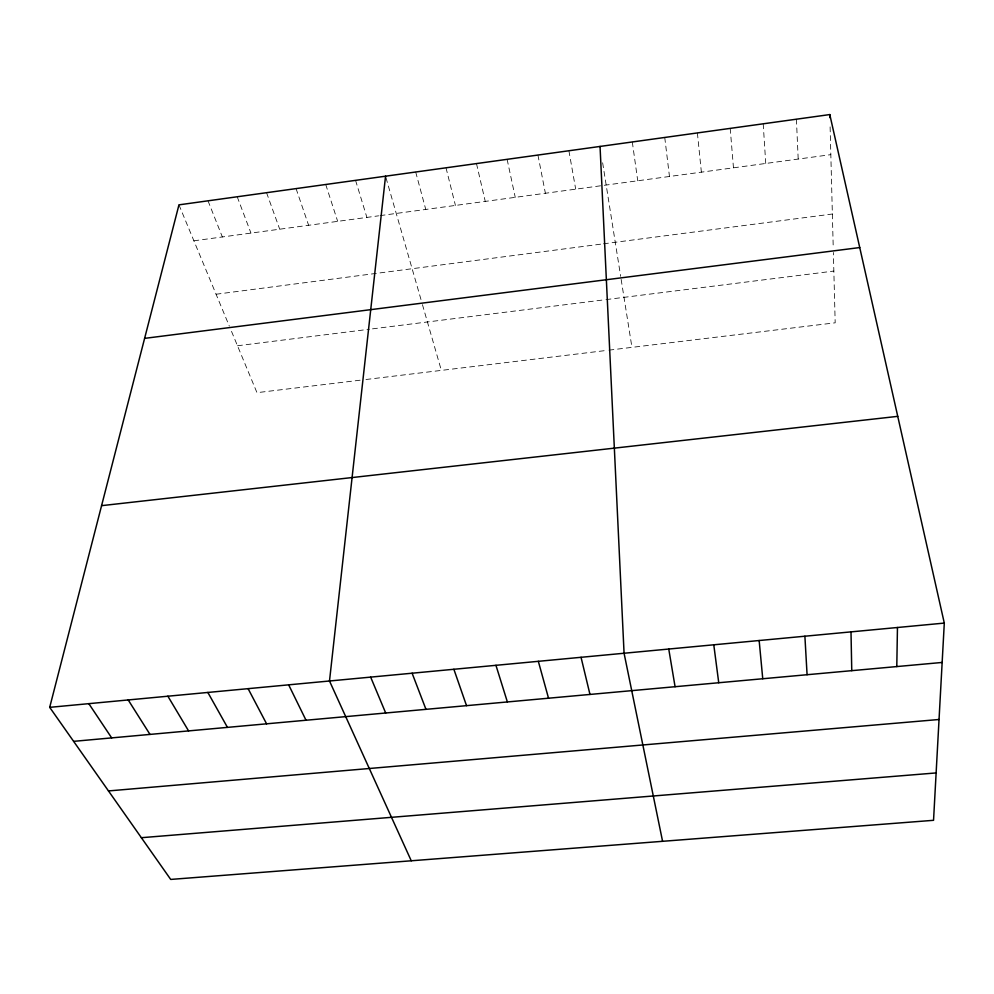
<?xml version="1.0" encoding="UTF-8"?>
<svg xmlns="http://www.w3.org/2000/svg" width="994" height="994" viewBox="0 0 994 994"><rect width="100%" height="100%" fill="white"/><g stroke="black" fill="none" stroke-linecap="round" stroke-linejoin="round"><path stroke-width="0.75" stroke-dasharray="4.97 3.73" d="M193.892 240.809L378.627 215.822M380.106 215.623L830.822 154.654M216.083 294.236L602.004 244.002M603.47 243.816L832.363 214.021M237.491 345.763L369.47 329.225M372.502 328.852L604.501 299.79M606.005 299.604L833.842 271.064M360.114 380.205L256.974 392.667L230.509 328.964M365.991 379.497L607.396 350.335M608.924 350.149L835.184 322.814L833.37 252.488M178.957 204.851L229.316 326.094M208.007 200.825L222.358 236.97M237.206 196.775L250.96 233.093M266.554 192.699L279.712 229.204M296.063 188.612L308.625 225.29M325.734 184.499L337.674 221.364M355.566 180.361L366.885 217.413M385.97 177.69L421.17 300.176M422.438 304.611L441.336 370.389M415.691 172.012L425.767 209.448M446.008 167.812L455.438 205.435M476.486 163.588L485.258 201.397M507.114 159.338L515.252 197.346M537.928 155.064L545.395 193.271M568.903 150.765L575.7 189.171M602.637 162.78L620.666 276.344M621.151 279.413L631.948 347.366M632.308 141.968L637.738 180.771M664.75 137.47L669.471 176.485M697.39 132.947L701.379 172.173M730.205 128.388L733.473 167.824M763.206 123.815L765.74 163.463M796.405 119.205L798.194 159.077M830.114 126.909L833.245 248.102"/><path stroke-width="1.49" d="M896.787 666.576L897.458 627.5M944.3 623.089L933.54 820.311L170.707 879.429L49.7 707.343L178.957 204.851L829.791 114.571L944.3 623.089L49.7 707.343M385.548 176.199L329.499 680.989L411.255 860.779M144.615 338.37L859.735 247.556M101.574 505.66L897.744 416.349M73.618 741.35L942.15 662.451M108.483 790.938L939.044 719.494M141.372 837.706L936.124 772.934M88.814 703.653L111.676 737.896M128.201 699.95L149.995 734.417M167.874 696.21L188.587 730.913M207.845 692.445L227.452 727.384M248.102 688.656L266.591 723.818M288.658 684.829L306.015 720.24M370.65 677.113L385.697 713.009M412.112 673.211L425.966 709.343M453.873 669.273L466.521 705.653M495.944 665.309L507.375 701.95M538.338 661.321L548.526 698.21M581.043 657.295L589.976 694.446M662.576 841.309L624.07 653.244L600.041 146.441M668.751 649.032L675.075 686.717M713.779 644.795L718.737 682.741M759.155 640.521L762.746 678.753M804.891 636.222L807.078 674.715M829.791 114.571L829.866 117.652M851.001 631.873L851.759 670.664"/></g></svg>
